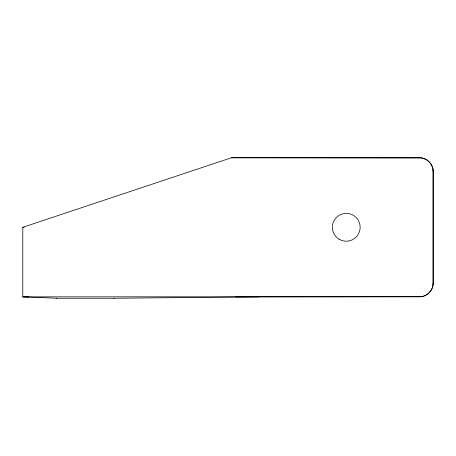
<?xml version="1.0" encoding="UTF-8"?>
<svg xmlns="http://www.w3.org/2000/svg" width="456" height="456" viewBox="0 0 456 456"><rect width="100%" height="100%" fill="white"/><g stroke="black" fill="none" stroke-linecap="round" stroke-linejoin="round"><path stroke-width="0.68" d="M235.792 296.862L421.105 296.742C427.836 295.967 433.308 289.731 433.2 282.954L433.2 171.655C433.308 164.878 427.836 158.642 421.105 157.861L231.477 157.747L421.105 157.861A13.914 13.914 0 0 1 433.2 171.655M56.829 298.252L22.8 296.862L22.8 227.305L231.477 157.747M113.977 298.252L259.304 296.862M22.8 227.305L24.225 227.305M28.5 296.862L22.8 296.862L421.105 296.742A13.914 13.914 0 0 0 433.2 282.954M56.584 298.252L114.222 298.252M433.08 169.843L433.08 284.766M339.235 239.314A13.914 13.914 0 0 0 360.16 227.373A13.914 13.914 0 0 0 339.355 215.221A13.914 13.914 0 0 0 339.235 239.314"/></g></svg>
